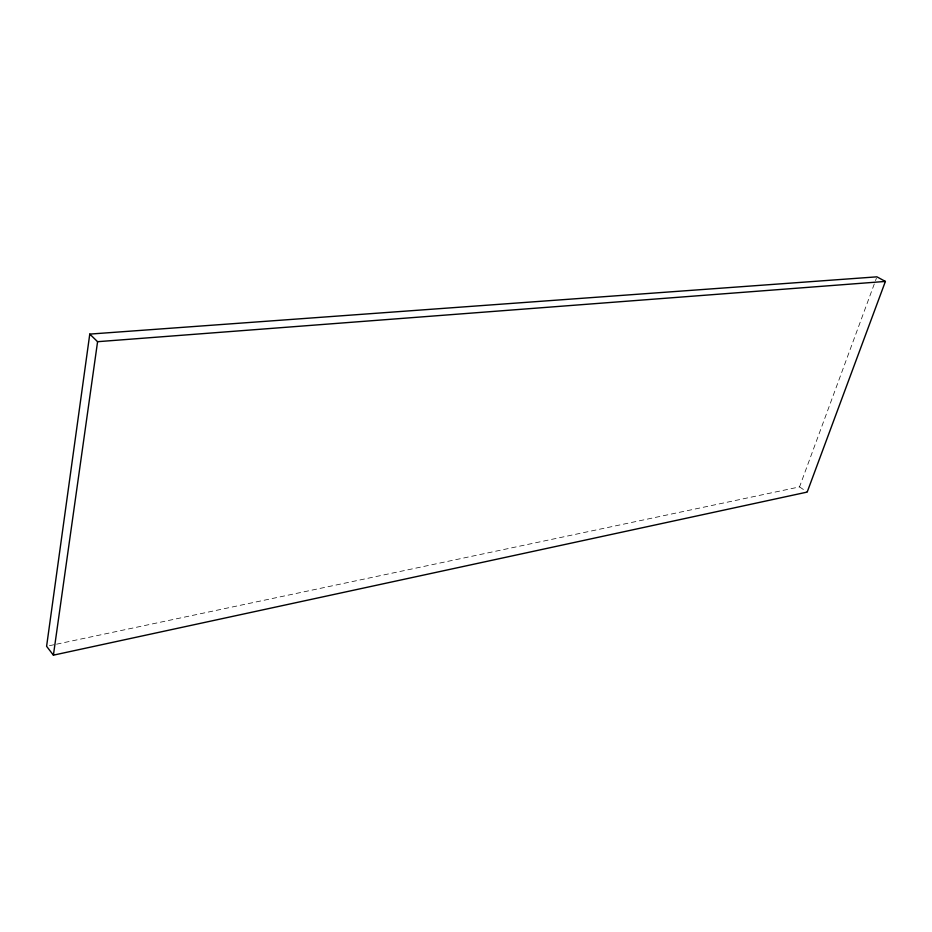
<?xml version="1.0" encoding="UTF-8"?>
<svg xmlns="http://www.w3.org/2000/svg" width="932" height="932" viewBox="0 0 932 932"><rect width="100%" height="100%" fill="white"/><g stroke="black" fill="none" stroke-linecap="round" stroke-linejoin="round"><path stroke-width="0.7" stroke-dasharray="4.66 3.5" d="M56.561 644.187L799.539 486.9L876.406 278.202M49.443 645.701L55.139 644.49M799.539 486.9L807.182 492.084"/><path stroke-width="1.4" d="M89.775 334.099L46.6 646.295L53.404 655.161L807.182 492.084L885.4 281.429L876.907 276.839L89.775 334.099L97.58 341.695L885.4 281.429M53.404 655.161L97.58 341.695"/></g></svg>
